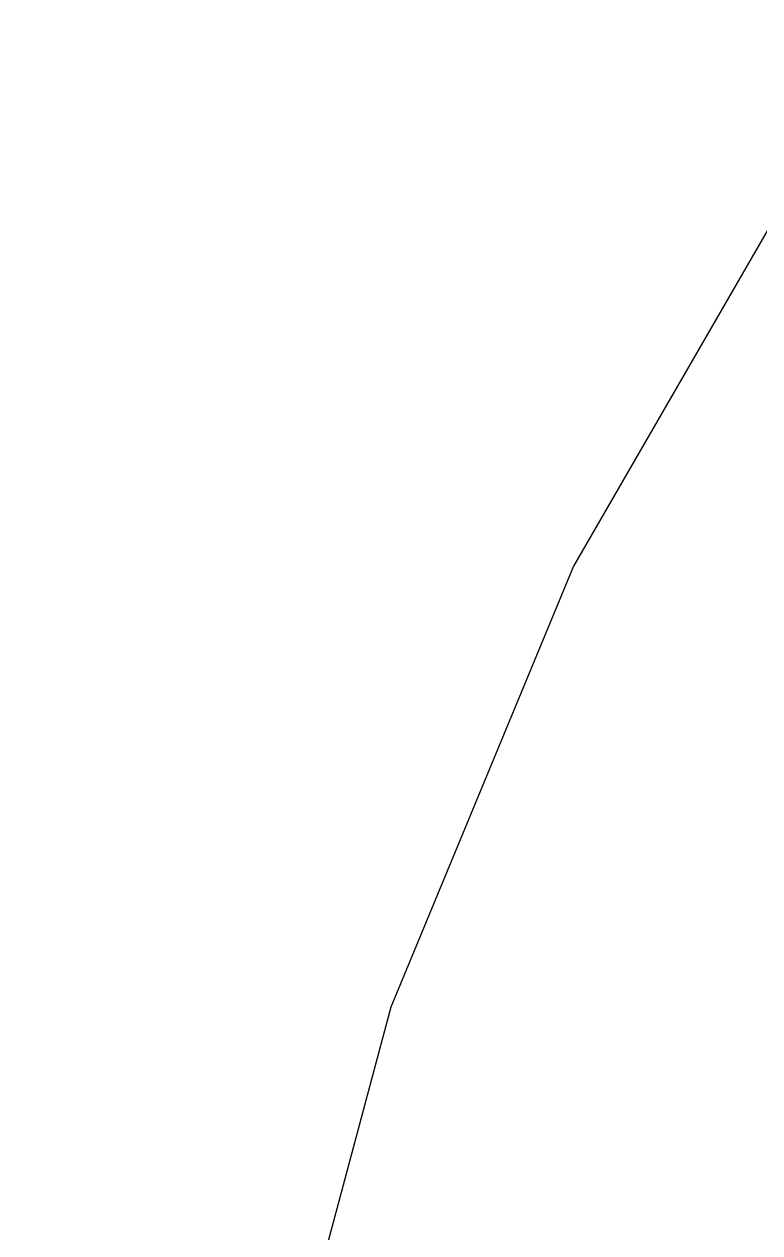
# Model space of a CAD drawing. Header units: inches. Extents: x -0.7 to 8.56, y -0.56 to 6.25.
# Drawn here: x -0.1653 to -0.1335, y 0.041 to 0.0932 of the extents above; entities that cross this region are included whole.
import ezdxf

# ---------------------------------------------------------------- set-up
doc = ezdxf.new("R2010")
doc.units = ezdxf.units.IN
doc.header["$MEASUREMENT"] = 0
for name, color, linetype in [('Bottom Layer', 5, 'Continuous'), ('Fabrication', 76, 'Continuous'), ('Multi-Layer', 9, 'Continuous'), ('Top Layer', 1, 'Continuous')]:
    doc.layers.add(name, color=color, linetype=linetype)

msp = doc.modelspace()

# ---------------------------------------------------------------- linework, layer by layer
at = {"layer": 'Bottom Layer'}
for p, q in [((-0.131221, 0.087679), (-0.141543, 0.069801)), ((-0.141543, 0.069801), (-0.149443, 0.050729)), ((-0.149443, 0.050729), (-0.154786, 0.030789))]:
    msp.add_line(p, q, dxfattribs=at)
at = {"layer": 'Fabrication'}
msp.add_lwpolyline([(0.196841, 0.000003, 0.0005, 0.0005, 1), (-0.19686, 0.000003, 0.0005, 0.0005, 1)], format="xyseb", close=True, dxfattribs=at)
msp.add_lwpolyline([(0.196841, 0.000003, 0.0005, 0.0005, 1), (-0.19686, 0.000003, 0.0005, 0.0005, 1)], format="xyseb", close=True, dxfattribs=at)
msp.add_lwpolyline([(-0.179696, 0.080395, 0.0005, 0.0005, -1.839785), (-0.00001, -0.196848, 0.0005, 0.0005, 0)], format="xyseb", dxfattribs=at)
msp.add_lwpolyline([(-0.179696, 0.080395, 0.0005, 0.0005, -1.839785), (-0.00001, -0.196848, 0.0005, 0.0005, 0)], format="xyseb", dxfattribs=at)
at = {"layer": 'Multi-Layer'}
for p, q in [((-0.131221, 0.087679), (-0.141543, 0.069801)), ((-0.141543, 0.069801), (-0.149443, 0.050729)), ((-0.149443, 0.050729), (-0.154786, 0.030789))]:
    msp.add_line(p, q, dxfattribs=at)
at = {"layer": 'Top Layer'}
for p, q in [((-0.131221, 0.087679), (-0.141543, 0.069801)), ((-0.141543, 0.069801), (-0.149443, 0.050729)), ((-0.149443, 0.050729), (-0.154786, 0.030789))]:
    msp.add_line(p, q, dxfattribs=at)

doc.saveas('drawing.dxf')
